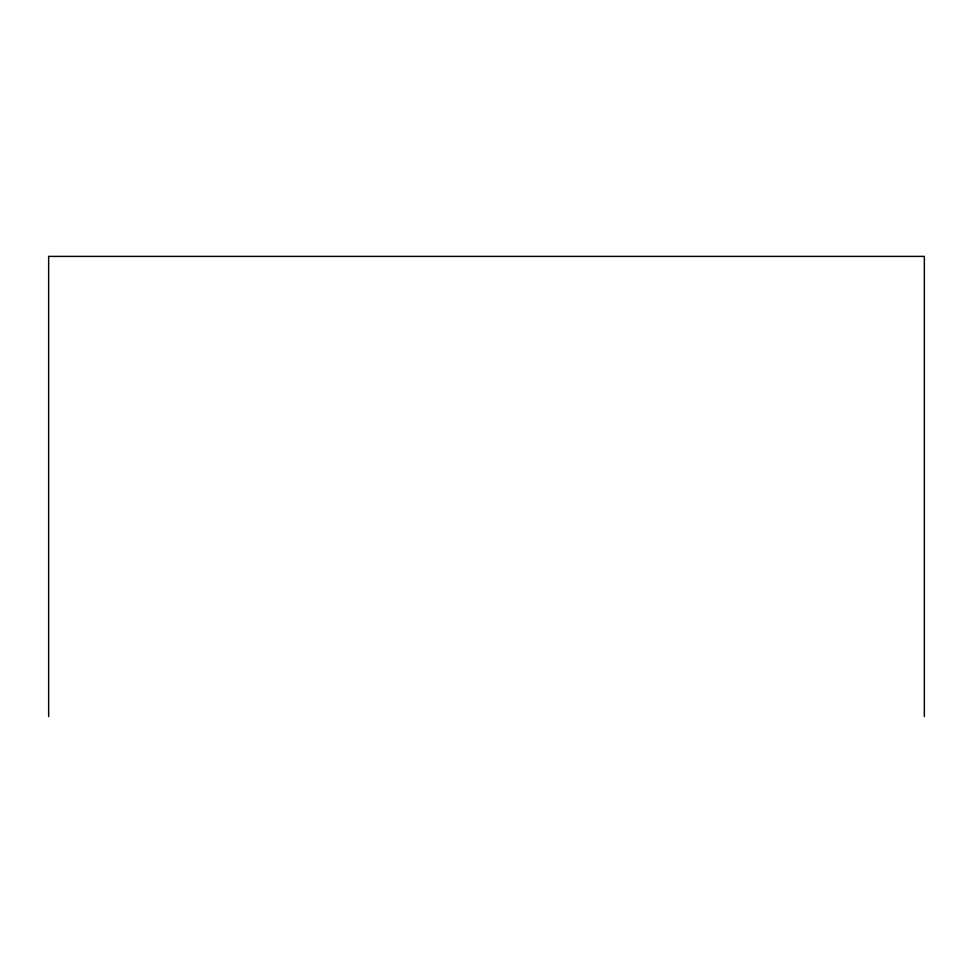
<?xml version="1.0" encoding="UTF-8"?>
<svg xmlns="http://www.w3.org/2000/svg" width="973" height="973" viewBox="0 0 973 973"><rect width="100%" height="100%" fill="white"/><g stroke="black" fill="none" stroke-linecap="round" stroke-linejoin="round"><path stroke-width="1.46" d="M924.35 716.602L924.35 256.398L48.65 256.398L48.65 716.602"/></g></svg>
